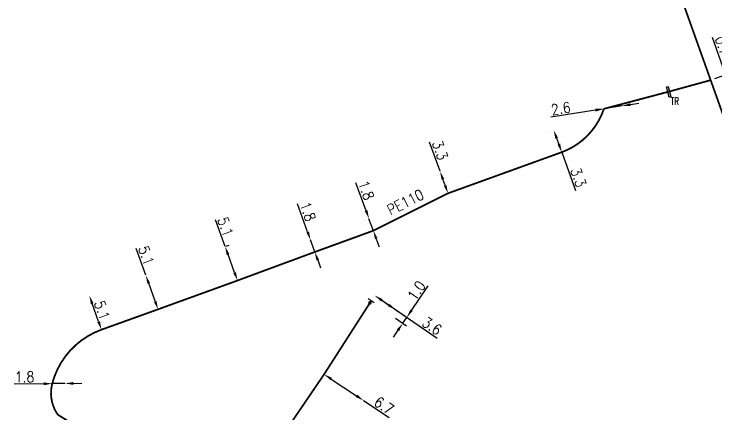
# Model space of a CAD drawing. Header units: millimetres. Extents: x 108995 to 110001, y 128245 to 129001.
# Drawn here: x 109407.2 to 109506.3, y 128846.9 to 128903.3 of the extents above; entities that cross this region are included whole.
import ezdxf
from ezdxf.enums import TextEntityAlignment as Align

# ---------------------------------------------------------------- set-up
doc = ezdxf.new("R2010")
doc.units = ezdxf.units.MM
doc.header["$PDMODE"] = 34
doc.linetypes.add('L_100_AP', pattern=[14, 10, -1.5, 1, -1.5])
doc.linetypes.add('L_100_PE', pattern=[14, 10, -1.5, 1, -1.5])
doc.layers.get('0').update_dxf_attribs({"linetype": 'CONTINUOUS'})
doc.layers.get('Defpoints').update_dxf_attribs({"linetype": 'CONTINUOUS'})
for name, color, linetype in [('L_140', 3, 'CONTINUOUS'), ('L_300', 7, 'CONTINUOUS'), ('L_340', 7, 'CONTINUOUS')]:
    doc.layers.add(name, color=color, linetype=linetype)
doc.styles.add('G_ROMANS', font='ROMANS.SHX', dxfattribs={"width": 0.75})
doc.styles.get("Standard").update_dxf_attribs({"font": 'romans.shx', "width": 0.85})
doc.dimstyles.get("Standard").update_dxf_attribs({"dimtxt": 1.5, "dimasz": 1.2, "dimexe": 0.625, "dimexo": 0.625, "dimgap": 0.25, "dimtad": 1, "dimdec": 1, "dimzin": 0, "dimdsep": 46, "dimtxsty": 'Standard', "dimcen": -0.5, "dimadec": 0, "dimazin": 0, "dimtfac": 1, "dimtdec": 1, "dimtmove": 0, "dimatfit": 3, "dimfxl": 1, "dimtolj": 1, "dimtzin": 0, "dimarcsym": 0})

# ---------------------------------------------------------------- blocks, each defined once
blk = doc.blocks.new('*D158')
at = {"layer": 'Defpoints', "color": 0, "linetype": 'Continuous', "transparency": 16777216}
for p in [(109505.502, 128894.004), (109506.853, 128893.747), (109507.876, 128894.115)]:
    blk.add_point(p, dxfattribs=at)
at = {"layer": 'L_140', "color": 0, "linetype": 'Continuous', "lineweight": -2, "transparency": 16777216}
for p, q in [((109507.232, 128895.903), (109505.751, 128900.016)), ((109506.09, 128894.216), (109508.227, 128894.986)), ((109507.876, 128894.115), (109507.639, 128894.774)), ((109507.441, 128893.958), (109508.464, 128894.327)), ((109508.283, 128892.986), (109508.689, 128891.857))]:
    blk.add_line(p, q, dxfattribs=at)
at = {"layer": 'L_140', "color": 0, "linetype": 'Continuous', "transparency": 16777216}
for points in [[(109507.421, 128895.971), (109507.044, 128895.835), (109507.639, 128894.774)], [(109508.471, 128893.054), (109508.095, 128892.918), (109507.876, 128894.115)]]:
    blk.add_solid(points, dxfattribs=at)
at = {"layer": 'L_140', "color": 0, "linetype": 'Continuous', "transparency": 16777216, "insert": (109507.229, 128898.863), "char_height": 1.5, "attachment_point": 5, "rotation": 289.80529}
blk.add_mtext('\\A1;0.7', dxfattribs=at)
blk = doc.blocks.new('*D325')
at = {"layer": 'Defpoints', "color": 0, "linetype": 'Continuous', "transparency": 16777216}
for p in [(109412.591, 128851.218), (109414.39, 128851.24), (109414.39, 128851.24)]:
    blk.add_point(p, dxfattribs=at)
at = {"layer": 'L_140', "color": 0, "linetype": 'Continuous', "lineweight": -2, "transparency": 16777216}
for p, q in [((109411.391, 128851.204), (109407.202, 128851.154)), ((109414.39, 128851.24), (109412.591, 128851.218)), ((109415.59, 128851.254), (109416.79, 128851.268))]:
    blk.add_line(p, q, dxfattribs=at)
at = {"layer": 'L_140', "color": 0, "linetype": 'Continuous', "transparency": 16777216}
for points in [[(109411.388, 128851.404), (109411.393, 128851.004), (109412.591, 128851.218)], [(109415.588, 128851.454), (109415.593, 128851.054), (109414.39, 128851.24)]]:
    blk.add_solid(points, dxfattribs=at)
at = {"layer": 'L_140', "color": 0, "linetype": 'Continuous', "transparency": 16777216, "insert": (109408.684, 128852.172), "char_height": 1.5, "attachment_point": 5, "rotation": 0.68158}
blk.add_mtext('\\A1;1.8', dxfattribs=at)
blk = doc.blocks.new('*D326')
at = {"layer": 'Defpoints', "color": 0, "linetype": 'Continuous', "transparency": 16777216}
for p in [(109417.83, 128863.632), (109417.83, 128863.632), (109419.54, 128858.827)]:
    blk.add_point(p, dxfattribs=at)
at = {"layer": 'L_140', "color": 0, "linetype": 'Continuous', "lineweight": -2, "transparency": 16777216}
blk.add_line((109419.137, 128859.958), (109418.232, 128862.502), dxfattribs=at)
at = {"layer": 'L_140', "color": 0, "linetype": 'Continuous', "transparency": 16777216}
for points in [[(109418.421, 128862.569), (109418.044, 128862.435), (109417.83, 128863.632)], [(109419.326, 128860.025), (109418.949, 128859.891), (109419.54, 128858.827)]]:
    blk.add_solid(points, dxfattribs=at)
at = {"layer": 'L_140', "color": 0, "linetype": 'Continuous', "transparency": 16777216, "insert": (109419.627, 128861.565), "char_height": 1.5, "attachment_point": 5, "rotation": 289.59027}
blk.add_mtext('\\A1;5.1', dxfattribs=at)
blk = doc.blocks.new('*D327')
at = {"layer": 'Defpoints', "color": 0, "linetype": 'Continuous', "transparency": 16777216}
for p in [(109425.796, 128866.496), (109425.796, 128866.496), (109427.521, 128861.696)]:
    blk.add_point(p, dxfattribs=at)
at = {"layer": 'L_140', "color": 0, "linetype": 'Continuous', "lineweight": -2, "transparency": 16777216}
for p, q in [((109425.796, 128866.496), (109424.44, 128870.267)), ((109427.115, 128862.826), (109426.202, 128865.366))]:
    blk.add_line(p, q, dxfattribs=at)
at = {"layer": 'L_140', "color": 0, "linetype": 'Continuous', "transparency": 16777216}
for points in [[(109426.39, 128865.434), (109426.014, 128865.299), (109425.796, 128866.496)], [(109427.303, 128862.893), (109426.927, 128862.758), (109427.521, 128861.696)]]:
    blk.add_solid(points, dxfattribs=at)
at = {"layer": 'L_140', "color": 0, "linetype": 'Continuous', "transparency": 16777216, "insert": (109425.856, 128869.284), "char_height": 1.5, "attachment_point": 5, "rotation": 289.77222}
blk.add_mtext('\\A1;5.1', dxfattribs=at)
blk = doc.blocks.new('*D328')
at = {"layer": 'Defpoints', "color": 0, "linetype": 'Continuous', "transparency": 16777216}
for p in [(109436.566, 128870.393), (109436.989, 128870.547), (109438.307, 128865.6)]:
    blk.add_point(p, dxfattribs=at)
at = {"layer": 'L_140', "color": 0, "linetype": 'Continuous', "lineweight": -2, "transparency": 16777216}
for p, q in [((109436.989, 128870.547), (109435.621, 128874.313)), ((109437.153, 128870.607), (109437.576, 128870.76)), ((109438.321, 128866.881), (109437.399, 128869.419)), ((109438.895, 128865.813), (109439.318, 128865.967))]:
    blk.add_line(p, q, dxfattribs=at)
at = {"layer": 'L_140', "color": 0, "linetype": 'Continuous', "transparency": 16777216}
for points in [[(109437.587, 128869.487), (109437.211, 128869.351), (109436.989, 128870.547)], [(109438.509, 128866.95), (109438.133, 128866.813), (109438.731, 128865.754)]]:
    blk.add_solid(points, dxfattribs=at)
at = {"layer": 'L_140', "color": 0, "linetype": 'Continuous', "transparency": 16777216, "insert": (109437.04, 128873.336), "char_height": 1.5, "attachment_point": 5, "rotation": 289.96778}
blk.add_mtext('\\A1;5.1', dxfattribs=at)
blk = doc.blocks.new('*D329')
at = {"layer": 'Defpoints', "color": 0, "linetype": 'Continuous', "transparency": 16777216}
for p in [(109449.039, 128871.479), (109449.039, 128871.479), (109449.648, 128869.785)]:
    blk.add_point(p, dxfattribs=at)
at = {"layer": 'L_140', "color": 0, "linetype": 'Continuous', "lineweight": -2, "transparency": 16777216}
for p, q in [((109448.634, 128872.608), (109447.216, 128876.55)), ((109449.648, 128869.785), (109449.039, 128871.479)), ((109450.054, 128868.655), (109450.46, 128867.526))]:
    blk.add_line(p, q, dxfattribs=at)
at = {"layer": 'L_140', "color": 0, "linetype": 'Continuous', "transparency": 16777216}
for points in [[(109448.822, 128872.676), (109448.445, 128872.54), (109449.039, 128871.479)], [(109450.243, 128868.723), (109449.866, 128868.588), (109449.648, 128869.785)]]:
    blk.add_solid(points, dxfattribs=at)
at = {"layer": 'L_140', "color": 0, "linetype": 'Continuous', "transparency": 16777216, "insert": (109448.663, 128875.482), "char_height": 1.5, "attachment_point": 5, "rotation": 289.7734}
blk.add_mtext('\\A1;1.8', dxfattribs=at)
blk = doc.blocks.new('*D330')
at = {"layer": 'Defpoints', "color": 0, "linetype": 'Continuous', "transparency": 16777216}
for p in [(109457.29, 128874.477), (109457.297, 128874.479), (109457.912, 128872.788)]:
    blk.add_point(p, dxfattribs=at)
at = {"layer": 'L_140', "color": 0, "linetype": 'Continuous', "lineweight": -2, "transparency": 16777216}
for p, q in [((109456.88, 128875.605), (109455.45, 128879.542)), ((109456.71, 128874.266), (109456.703, 128874.263)), ((109457.905, 128872.785), (109457.29, 128874.477)), ((109457.324, 128872.574), (109457.318, 128872.572)), ((109458.315, 128871.657), (109458.725, 128870.529))]:
    blk.add_line(p, q, dxfattribs=at)
at = {"layer": 'L_140', "color": 0, "linetype": 'Continuous', "transparency": 16777216}
for points in [[(109457.068, 128875.673), (109456.693, 128875.536), (109457.29, 128874.477)], [(109458.503, 128871.726), (109458.127, 128871.589), (109457.905, 128872.785)]]:
    blk.add_solid(points, dxfattribs=at)
at = {"layer": 'L_140', "color": 0, "linetype": 'Continuous', "transparency": 16777216, "insert": (109456.9, 128878.479), "char_height": 1.5, "attachment_point": 5, "rotation": 289.97087}
blk.add_mtext('\\A1;1.8', dxfattribs=at)
blk = doc.blocks.new('*D334')
at = {"layer": 'Defpoints', "color": 0, "linetype": 'Continuous', "transparency": 16777216}
for p in [(109450.957, 128852.538), (109456.537, 128848.829), (109456.537, 128848.829)]:
    blk.add_point(p, dxfattribs=at)
at = {"layer": 'L_140', "color": 0, "linetype": 'Continuous', "lineweight": -2, "transparency": 16777216}
for p, q in [((109451.957, 128851.873), (109455.538, 128849.493)), ((109456.537, 128848.829), (109460.146, 128846.431))]:
    blk.add_line(p, q, dxfattribs=at)
at = {"layer": 'L_140', "color": 0, "linetype": 'Continuous', "transparency": 16777216}
for points in [[(109452.068, 128852.04), (109451.846, 128851.707), (109450.957, 128852.538)], [(109455.649, 128849.66), (109455.427, 128849.327), (109456.537, 128848.829)]]:
    blk.add_solid(points, dxfattribs=at)
at = {"layer": 'L_140', "color": 0, "linetype": 'Continuous', "transparency": 16777216, "insert": (109459.404, 128848.125), "char_height": 1.5, "attachment_point": 5, "rotation": 326.39098}
blk.add_mtext('\\A1;6.7', dxfattribs=at)
blk = doc.blocks.new('*D335')
at = {"layer": 'Defpoints', "color": 0, "linetype": 'Continuous', "transparency": 16777216}
for p in [(109458.095, 128863.65), (109461.067, 128861.619), (109461.067, 128861.619)]:
    blk.add_point(p, dxfattribs=at)
at = {"layer": 'L_340', "color": 0, "linetype": 'Continuous', "lineweight": -2, "transparency": 16777216}
for p, q in [((109459.085, 128862.973), (109460.076, 128862.296)), ((109461.067, 128861.619), (109466.93, 128857.614))]:
    blk.add_line(p, q, dxfattribs=at)
at = {"layer": 'L_340', "color": 0, "linetype": 'Continuous', "transparency": 16777216}
for points in [[(109459.198, 128863.138), (109458.973, 128862.808), (109458.095, 128863.65)], [(109460.189, 128862.461), (109459.963, 128862.131), (109461.067, 128861.619)]]:
    blk.add_solid(points, dxfattribs=at)
at = {"layer": 'L_340', "color": 0, "linetype": 'Continuous', "transparency": 16777216, "insert": (109466.184, 128859.335), "char_height": 1.5, "attachment_point": 5, "rotation": 325.66123}
blk.add_mtext('\\A1;3.6', dxfattribs=at)
blk = doc.blocks.new('*D336')
at = {"layer": 'Defpoints', "color": 0, "linetype": 'Continuous', "transparency": 16777216}
for p in [(109467.319, 128881.155), (109467.319, 128881.155), (109468.435, 128878.049)]:
    blk.add_point(p, dxfattribs=at)
at = {"layer": 'L_140', "color": 0, "linetype": 'Continuous', "lineweight": -2, "transparency": 16777216}
for p, q in [((109467.319, 128881.155), (109465.841, 128885.269)), ((109468.029, 128879.178), (109467.725, 128880.025))]:
    blk.add_line(p, q, dxfattribs=at)
at = {"layer": 'L_140', "color": 0, "linetype": 'Continuous', "transparency": 16777216}
for points in [[(109467.913, 128880.093), (109467.536, 128879.958), (109467.319, 128881.155)], [(109468.217, 128879.246), (109467.841, 128879.111), (109468.435, 128878.049)]]:
    blk.add_solid(points, dxfattribs=at)
at = {"layer": 'L_140', "color": 0, "linetype": 'Continuous', "transparency": 16777216, "insert": (109467.318, 128884.115), "char_height": 1.5, "attachment_point": 5, "rotation": 289.75881}
blk.add_mtext('\\A1;3.3', dxfattribs=at)
blk = doc.blocks.new('*D337')
at = {"layer": 'Defpoints', "color": 0, "linetype": 'Continuous', "transparency": 16777216}
for p in [(109483.361, 128886.948), (109483.361, 128886.948), (109484.487, 128883.847)]:
    blk.add_point(p, dxfattribs=at)
at = {"layer": 'L_140', "color": 0, "linetype": 'Continuous', "lineweight": -2, "transparency": 16777216}
for p, q in [((109482.773, 128886.735), (109482.773, 128886.735)), ((109483.77, 128885.82), (109484.078, 128884.975)), ((109484.487, 128883.847), (109486.446, 128878.454)), ((109483.9, 128883.633), (109483.9, 128883.633))]:
    blk.add_line(p, q, dxfattribs=at)
at = {"layer": 'L_140', "color": 0, "linetype": 'Continuous', "transparency": 16777216}
for points in [[(109483.958, 128885.889), (109483.582, 128885.752), (109483.361, 128886.948)], [(109484.265, 128885.043), (109483.89, 128884.906), (109484.487, 128883.847)]]:
    blk.add_solid(points, dxfattribs=at)
at = {"layer": 'L_140', "color": 0, "linetype": 'Continuous', "transparency": 16777216, "insert": (109486.844, 128880.286), "char_height": 1.5, "attachment_point": 5, "rotation": 289.96108}
blk.add_mtext('\\A1;3.3', dxfattribs=at)
blk = doc.blocks.new('*D338')
at = {"layer": 'Defpoints', "color": 0, "linetype": 'Continuous'}
for p in [(109490.435, 128889.96), (109493.002, 128890.367), (109493.002, 128890.367)]:
    blk.add_point(p, dxfattribs=at)
at = {"layer": 'L_140', "color": 0, "linetype": 'Continuous', "lineweight": -2}
for p, q in [((109489.249, 128889.772), (109482.95, 128888.772)), ((109493.002, 128890.367), (109490.435, 128889.96)), ((109494.188, 128890.555), (109495.373, 128890.744))]:
    blk.add_line(p, q, dxfattribs=at)
at = {"layer": 'L_140', "color": 0, "linetype": 'Continuous'}
for points in [[(109489.218, 128889.969), (109489.281, 128889.574), (109490.435, 128889.96)], [(109494.156, 128890.753), (109494.219, 128890.358), (109493.002, 128890.367)]]:
    blk.add_solid(points, dxfattribs=at)
at = {"layer": 'L_140', "color": 0, "linetype": 'Continuous', "insert": (109484.359, 128890.008), "char_height": 1.5, "attachment_point": 5, "rotation": 9.01847}
blk.add_mtext('\\A1;2.6', dxfattribs=at)
blk = doc.blocks.new('L_340_07')
at = {"color": 0, "linetype": 'Continuous', "const_width": 0.25, "flags": 128}
blk.add_lwpolyline([(0, 0), (0.35, 0)], dxfattribs=at)
at = {"color": 0, "linetype": 'Continuous', "flags": 128}
blk.add_lwpolyline([(0.35, -0.5), (0.35, 0.5)], dxfattribs=at)
at = {"color": 0, "linetype": 'Continuous', "width": 0.75, "flags": 3}
for tag, p in [('DEF_LEG', (0.723, -3.465)), ('DEF_COUP', (0.723, -5.965)), ('DEF_TYPE', (0.723, -8.465))]:
    blk.add_attdef(tag, text='', height=1.2, dxfattribs=at).set_placement(p, align=Align.MIDDLE)
blk = doc.blocks.new('*D359')
at = {"layer": 'Defpoints', "color": 0, "linetype": 'Continuous', "transparency": 16777216}
for p in [(109458.095, 128863.65), (109460.515, 128860.785), (109462.053, 128859.735)]:
    blk.add_point(p, dxfattribs=at)
at = {"layer": 'L_340', "color": 0, "linetype": 'Continuous', "lineweight": -2, "transparency": 16777216}
for p, q in [((109463.294, 128861.552), (109465.657, 128865.011)), ((109458.611, 128863.297), (109463.133, 128860.208)), ((109461.031, 128860.433), (109462.569, 128859.383)), ((109462.053, 128859.735), (109462.617, 128860.561)), ((109461.376, 128858.744), (109460.699, 128857.753))]:
    blk.add_line(p, q, dxfattribs=at)
at = {"layer": 'L_340', "color": 0, "linetype": 'Continuous', "transparency": 16777216}
for points in [[(109463.128, 128861.664), (109463.459, 128861.439), (109462.617, 128860.561)], [(109461.21, 128858.857), (109461.541, 128858.631), (109462.053, 128859.735)]]:
    blk.add_solid(points, dxfattribs=at)
at = {"layer": 'L_340', "linetype": 'Continuous', "transparency": 16777216, "insert": (109463.988, 128864.341), "char_height": 1.5, "attachment_point": 5, "rotation": 55.65926}
blk.add_mtext('\\A1;1.0', dxfattribs=at)
blk = doc.blocks.new('L_300_12')
at = {"color": 0, "linetype": 'Continuous', "const_width": 0.248, "flags": 128}
blk.add_lwpolyline([(-0.126, 0, 1), (0.126, 0, 1)], format="xyb", close=True, dxfattribs=at)
at = {"linetype": 'Continuous', "style": 'G_ROMANS', "width": 0.75}
blk.add_attdef('P', text='', height=1, dxfattribs=at).set_placement((0, 1.331), align=Align.MIDDLE_CENTER)
at = {"color": 0, "linetype": 'Continuous', "width": 0.75, "flags": 3}
for tag, p in [('DEF_LEG', (0, -5)), ('DEF_COUP', (0, -7.5)), ('DEF_TYPE', (0, -10))]:
    blk.add_attdef(tag, text='', height=1.2, dxfattribs=at).set_placement(p, align=Align.MIDDLE)
blk = doc.blocks.new('L_340_19')
at = {"linetype": 'Continuous'}
blk.add_hatch(color=0, dxfattribs=at).paths.add_polyline_path([(0.125, 0.75), (-0.125, 0.75), (-0.125, -0.75), (0.125, -0.75)])
at = {"color": 0, "linetype": 'Continuous'}
blk.add_lwpolyline([(-0.125, 0.75), (0.125, 0.75), (0.125, -0.75), (-0.125, -0.75)], close=True, dxfattribs=at)
at = {"color": 0, "linetype": 'Continuous', "width": 0.75}
for tag, height, flags, p in [('TR', 1, 8, (0, 1.981)), ('DEF_LEG', 1.2, 3, (0, -5)), ('DEF_COUP', 1.2, 3, (0, -7.5)), ('DEF_TYPE', 1.2, 3, (0, -10))]:
    blk.add_attdef(tag, text='', height=height, dxfattribs=dict(at, flags=flags)).set_placement(p, align=Align.MIDDLE)

msp = doc.modelspace()

# ---------------------------------------------------------------- linework, layer by layer
at = {"layer": 'L_140', "linetype": 'L_100_AP', "ltscale": 0.5, "const_width": 0.25, "flags": 128}
for points in [[(109484.829, 128939.486), (109496.132, 128920.211), (109505.502, 128894.004), (109509.313, 128883.331), (109514.228, 128869.582), (109527.161, 128858.566), (109523.013, 128853.713), (109523.013, 128853.713), (109523.013, 128853.713), (109518.847, 128848.79)], [(109499.567, 128892.376), (109505.502, 128894.004)]]:
    msp.add_lwpolyline(points, dxfattribs=at)
at = {"layer": 'L_140', "linetype": 'L_100_PE', "ltscale": 0.5, "const_width": 0.25, "flags": 128}
msp.add_lwpolyline([(109499.567, 128892.376), (109490.435, 128889.96), (109490.435, 128889.96, -0.2283), (109484.487, 128883.847), (109468.435, 128878.049), (109457.912, 128872.788), (109449.648, 128869.785), (109438.307, 128865.6), (109427.521, 128861.696), (109419.54, 128858.827, 0.247687), (109412.591, 128851.218, 0.220449), (109413.386, 128846.834), (109424.153, 128840.22), (109424.153, 128840.22), (109429.509, 128837.83), (109429.509, 128837.83, 0.084917), (109437.263, 128836.545, 0.130592), (109444.094, 128842.457), (109450.957, 128852.538), (109457.417, 128862.6)], format="xyb", dxfattribs=at)

# ---------------------------------------------------------------- block references
at = {"layer": 'L_300', "rotation": 57.15259241382128}
msp.add_blockref('L_300_12', (109457.417, 128862.6), dxfattribs=at)
at = {"layer": 'L_340'}
ref = msp.add_blockref('L_340_19', (109499.567, 128892.376), dxfattribs=dict(at, rotation=15.33878368958922))
ref.add_attrib('TR', 'TR', dxfattribs={"layer": '0', "color": 0, "linetype": 'Continuous', "height": 1, "width": 0.75}).set_placement((109500.439, 128891.041), align=Align.MIDDLE)
at = {"layer": 'L_340', "rotation": 57.15259241401223}
msp.add_blockref('L_340_07', (109457.417, 128862.6), dxfattribs=at)

# ---------------------------------------------------------------- texts
at = {"layer": 'L_140', "linetype": 'Continuous', "width": 0.85}
msp.add_text('PE110', height=1.5, rotation=26.73407, dxfattribs=at).set_placement((109459.982, 128875.569), align=Align.MIDDLE_LEFT)

# ---------------------------------------------------------------- dimensions: what is measured, and where the dimension line sits
at = {"layer": 'L_140', "linetype": 'Continuous'}
dim = msp.add_linear_dim(base=(109507.876, 128894.115), p1=(109505.502, 128894.004), p2=(109506.853, 128893.747), angle=109.80529, dimstyle='Standard', override={"dimatfit": 0}, dxfattribs=at)
dim.commit()
dim.dimension.update_dxf_attribs({"geometry": '*D158', "text_midpoint": (109506.289, 128898.524), "dimtype": 160})
for base, p1, p2, angle, picture, middle in [((109493.002, 128890.367), (109490.435, 128889.96), (109493.002, 128890.367), 9.01847, '*D338', (109484.516, 128889.02)), ((109483.361, 128886.948), (109484.487, 128883.847), (109483.361, 128886.948), 109.96108, '*D337', (109485.904, 128879.945)), ((109467.319, 128881.155), (109468.435, 128878.049), (109467.319, 128881.155), 109.75881, '*D336', (109466.377, 128883.777)), ((109457.29, 128874.477), (109457.912, 128872.788), (109457.297, 128874.479), 109.97087, '*D330', (109455.96, 128878.137)), ((109449.039, 128871.479), (109449.648, 128869.785), (109449.039, 128871.479), 109.7734, '*D329', (109447.722, 128875.144)), ((109436.989, 128870.547), (109438.307, 128865.6), (109436.566, 128870.393), 109.96778, '*D328', (109436.1, 128872.994)), ((109425.796, 128866.496), (109427.521, 128861.696), (109425.796, 128866.496), 109.77222, '*D327', (109424.915, 128868.946)), ((109414.39, 128851.24), (109412.591, 128851.218), (109414.39, 128851.24), 0.68158, '*D325', (109408.696, 128851.172)), ((109456.537, 128848.829), (109450.957, 128852.538), (109456.537, 128848.829), 326.39098, '*D334', (109458.851, 128847.292))]:
    dim = msp.add_linear_dim(base=base, p1=p1, p2=p2, angle=angle, dimstyle='Standard', dxfattribs=at)
    dim.commit()
    dim.dimension.update_dxf_attribs({"geometry": picture, "text_midpoint": middle, "dimtype": 161})
dim = msp.add_aligned_dim(p1=(109419.54, 128858.827), p2=(109417.83, 128863.632), distance=0, dimstyle='Standard', dxfattribs=at)
dim.commit()
dim.dimension.update_dxf_attribs({"geometry": '*D326', "text_midpoint": (109419.627, 128861.565)})
at = {"layer": 'L_340', "linetype": 'Continuous'}
dim = msp.add_linear_dim(base=(109462.053, 128859.735), p1=(109458.095, 128863.65), p2=(109460.515, 128860.785), angle=55.65926, dimstyle='Standard', override={"dimclrt": 256}, dxfattribs=at)
dim.commit()
dim.dimension.update_dxf_attribs({"geometry": '*D359', "text_midpoint": (109464.814, 128863.777), "dimtype": 160})
dim = msp.add_linear_dim(base=(109461.067, 128861.619), p1=(109458.095, 128863.65), p2=(109461.067, 128861.619), angle=325.66123, dimstyle='Standard', dxfattribs=at)
dim.commit()
dim.dimension.update_dxf_attribs({"geometry": '*D335', "text_midpoint": (109465.62, 128858.509), "dimtype": 161})

doc.saveas('drawing.dxf')
